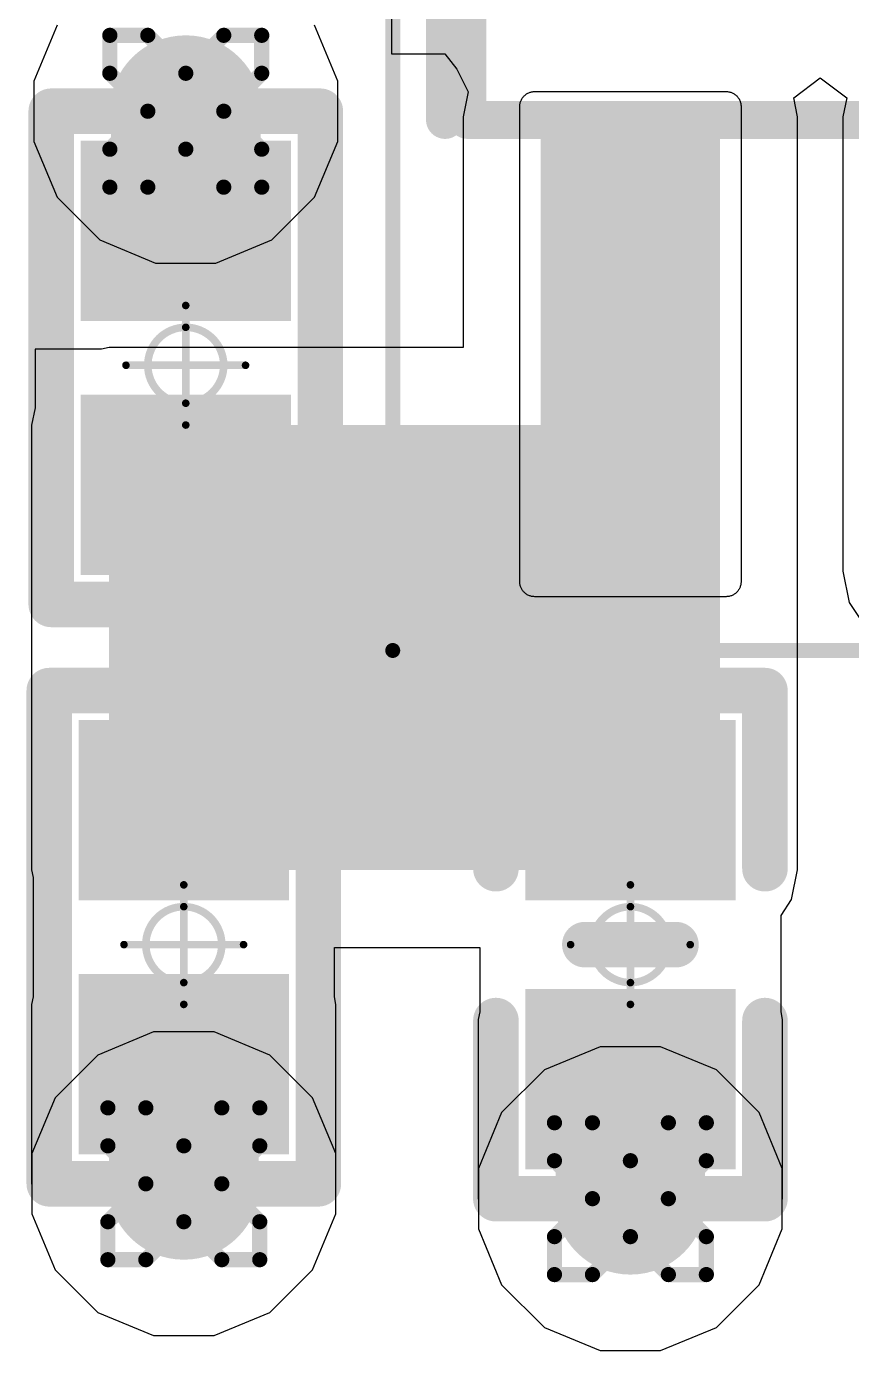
# Model space of a CAD drawing. Header units: inches. Extents: x -13 to 356, y -4 to 120.
# Drawn here: x 3.66 to 6.419, y 17.441 to 21.87 of the extents above; entities that cross this region are included whole.
import ezdxf

# ---------------------------------------------------------------- set-up
doc = ezdxf.new("R2010")
doc.units = ezdxf.units.IN
for name, color, linetype in [('Bottom Layer', 5, 'Continuous'), ('Drill Drawing', 1, 'Continuous'), ('GND', 16, 'Continuous'), ('Mechanical 13', 56, 'Continuous'), ('Mechanical 15', 56, 'Continuous'), ('POWER', 76, 'Continuous'), ('Top Layer', 1, 'Continuous'), ('Top Overlay', 2, 'Continuous'), ('Top Paste', 8, 'Continuous'), ('Top Solder', 216, 'Continuous'), ('Via Holes', 16, 'Continuous')]:
    doc.layers.add(name, color=color, linetype=linetype)

# ---------------------------------------------------------------- blocks, each defined once
blk = doc.blocks.new('R_0402_L_23')
at = {"layer": 'Top Layer'}
for points in [[(-0.6000800799999999, 0.24991822), (-0.20008088, 0.24991822), (-0.20008088, -0.25008078), (-0.6000800799999999, -0.25008078)], [(0.24991822, 0.24991822), (0.64991742, 0.24991822), (0.64991742, -0.25008078), (0.24991822, -0.25008078)]]:
    blk.add_hatch(color=1, dxfattribs=at).paths.add_polyline_path(points)
at = {"layer": 'Top Paste'}
for points in [[(-0.6000800799999999, 0.24991822), (-0.20008088, 0.24991822), (-0.20008088, -0.25008078), (-0.6000800799999999, -0.25008078)], [(0.24991822, 0.24991822), (0.64991742, 0.24991822), (0.64991742, -0.25008078), (0.24991822, -0.25008078)]]:
    blk.add_hatch(color=8, dxfattribs=at).paths.add_polyline_path(points)
at = {"layer": 'Top Solder'}
for points in [[(-0.7016800799999999, 0.35151822), (-0.09848087999999999, 0.35151822), (-0.09848087999999999, -0.35168078), (-0.7016800799999999, -0.35168078)], [(0.14831822, 0.35151822), (0.75151742, 0.35151822), (0.75151742, -0.35168078), (0.14831822, -0.35168078)]]:
    blk.add_hatch(color=216, dxfattribs=at).paths.add_polyline_path(points)
at = {"layer": 'Mechanical 15'}
for points in [[(0, 0.1999996, 0.0254, 0.0254, 0), (0, -0.1999996, 0.0254, 0.0254, 0)], [(-0.1999996, 0, 0.0254, 0.0254, 0), (0.1999996, 0, 0.0254, 0.0254, 0)]]:
    blk.add_lwpolyline(points, format="xyseb", dxfattribs=at)
for points in [[(-0.00635, 0.1999996, 0.0127, 0.0127, 1), (0.00635, 0.1999996, 0.0127, 0.0127, 1)], [(0.127, 0, 0.0254, 0.0254, 1), (-0.127, 0, 0.0254, 0.0254, 1)], [(-0.2063496, 0, 0.0127, 0.0127, 1), (-0.1936496, 0, 0.0127, 0.0127, 1)], [(-0.13335, 0, 0.0127, 0.0127, 1), (-0.12065, 0, 0.0127, 0.0127, 1)], [(0.12065, 0, 0.0127, 0.0127, 1), (0.13335, 0, 0.0127, 0.0127, 1)], [(0.1936496, 0, 0.0127, 0.0127, 1), (0.2063496, 0, 0.0127, 0.0127, 1)], [(-0.00635, -0.1999996, 0.0127, 0.0127, 1), (0.00635, -0.1999996, 0.0127, 0.0127, 1)]]:
    blk.add_lwpolyline(points, format="xyseb", close=True, dxfattribs=at)
at = {"layer": 'Top Overlay'}
for points in [[(-0.80008222, 0.44991782, 0.1524, 0.1524, 0), (-0.80008222, -0.45008038, 0.1524, 0.1524, 0)], [(-0.80008222, 0.44991782, 0.1524, 0.1524, 0), (0.84991956, 0.44991782, 0.1524, 0.1524, 0)], [(0.84991956, 0.44991782, 0.1524, 0.1524, 0), (0.84991956, -0.45008038, 0.1524, 0.1524, 0)], [(-0.80008222, -0.45008038, 0.1524, 0.1524, 0), (0.84991956, -0.45008038, 0.1524, 0.1524, 0)]]:
    blk.add_lwpolyline(points, format="xyseb", dxfattribs=at)
for points in [[(-0.83818222, 0.44991782, 0.0762, 0.0762, 1), (-0.7619822199999999, 0.44991782, 0.0762, 0.0762, 1)], [(-0.83818222, 0.44991782, 0.0762, 0.0762, 1), (-0.7619822199999999, 0.44991782, 0.0762, 0.0762, 1)], [(0.81181956, 0.44991782, 0.0762, 0.0762, 1), (0.8880195599999998, 0.44991782, 0.0762, 0.0762, 1)], [(0.81181956, 0.44991782, 0.0762, 0.0762, 1), (0.8880195599999998, 0.44991782, 0.0762, 0.0762, 1)], [(-0.83818222, -0.45008038, 0.0762, 0.0762, 1), (-0.7619822199999999, -0.45008038, 0.0762, 0.0762, 1)], [(-0.83818222, -0.45008038, 0.0762, 0.0762, 1), (-0.7619822199999999, -0.45008038, 0.0762, 0.0762, 1)], [(0.81181956, -0.45008038, 0.0762, 0.0762, 1), (0.8880195599999998, -0.45008038, 0.0762, 0.0762, 1)], [(0.81181956, -0.45008038, 0.0762, 0.0762, 1), (0.8880195599999998, -0.45008038, 0.0762, 0.0762, 1)]]:
    blk.add_lwpolyline(points, format="xyseb", close=True, dxfattribs=at)
blk = doc.blocks.new('R_0402_L_24')
at = {"layer": 'Top Layer'}
for points in [[(-0.6000800799999999, 0.24991822), (-0.20008088, 0.24991822), (-0.20008088, -0.25008078), (-0.6000800799999999, -0.25008078)], [(0.24991822, 0.24991822), (0.64991742, 0.24991822), (0.64991742, -0.25008078), (0.24991822, -0.25008078)]]:
    blk.add_hatch(color=1, dxfattribs=at).paths.add_polyline_path(points)
at = {"layer": 'Top Paste'}
for points in [[(-0.6000800799999999, 0.24991822), (-0.20008088, 0.24991822), (-0.20008088, -0.25008078), (-0.6000800799999999, -0.25008078)], [(0.24991822, 0.24991822), (0.64991742, 0.24991822), (0.64991742, -0.25008078), (0.24991822, -0.25008078)]]:
    blk.add_hatch(color=8, dxfattribs=at).paths.add_polyline_path(points)
at = {"layer": 'Top Solder'}
for points in [[(-0.7016800799999999, 0.35151822), (-0.09848087999999999, 0.35151822), (-0.09848087999999999, -0.35168078), (-0.7016800799999999, -0.35168078)], [(0.14831822, 0.35151822), (0.75151742, 0.35151822), (0.75151742, -0.35168078), (0.14831822, -0.35168078)]]:
    blk.add_hatch(color=216, dxfattribs=at).paths.add_polyline_path(points)
at = {"layer": 'Mechanical 15'}
for points in [[(0, 0.1999996, 0.0254, 0.0254, 0), (0, -0.1999996, 0.0254, 0.0254, 0)], [(-0.1999996, 0, 0.0254, 0.0254, 0), (0.1999996, 0, 0.0254, 0.0254, 0)]]:
    blk.add_lwpolyline(points, format="xyseb", dxfattribs=at)
for points in [[(-0.00635, 0.1999996, 0.0127, 0.0127, 1), (0.00635, 0.1999996, 0.0127, 0.0127, 1)], [(0.127, 0, 0.0254, 0.0254, 1), (-0.127, 0, 0.0254, 0.0254, 1)], [(-0.2063496, 0, 0.0127, 0.0127, 1), (-0.1936496, 0, 0.0127, 0.0127, 1)], [(-0.13335, 0, 0.0127, 0.0127, 1), (-0.12065, 0, 0.0127, 0.0127, 1)], [(0.12065, 0, 0.0127, 0.0127, 1), (0.13335, 0, 0.0127, 0.0127, 1)], [(0.1936496, 0, 0.0127, 0.0127, 1), (0.2063496, 0, 0.0127, 0.0127, 1)], [(-0.00635, -0.1999996, 0.0127, 0.0127, 1), (0.00635, -0.1999996, 0.0127, 0.0127, 1)]]:
    blk.add_lwpolyline(points, format="xyseb", close=True, dxfattribs=at)
at = {"layer": 'Top Overlay'}
for points in [[(-0.80008222, 0.44991782, 0.1524, 0.1524, 0), (-0.80008222, -0.45008038, 0.1524, 0.1524, 0)], [(-0.80008222, 0.44991782, 0.1524, 0.1524, 0), (0.84991956, 0.44991782, 0.1524, 0.1524, 0)], [(0.84991956, 0.44991782, 0.1524, 0.1524, 0), (0.84991956, -0.45008038, 0.1524, 0.1524, 0)], [(-0.80008222, -0.45008038, 0.1524, 0.1524, 0), (0.84991956, -0.45008038, 0.1524, 0.1524, 0)]]:
    blk.add_lwpolyline(points, format="xyseb", dxfattribs=at)
for points in [[(-0.83818222, 0.44991782, 0.0762, 0.0762, 1), (-0.7619822199999999, 0.44991782, 0.0762, 0.0762, 1)], [(-0.83818222, 0.44991782, 0.0762, 0.0762, 1), (-0.7619822199999999, 0.44991782, 0.0762, 0.0762, 1)], [(0.81181956, 0.44991782, 0.0762, 0.0762, 1), (0.8880195599999998, 0.44991782, 0.0762, 0.0762, 1)], [(0.81181956, 0.44991782, 0.0762, 0.0762, 1), (0.8880195599999998, 0.44991782, 0.0762, 0.0762, 1)], [(-0.83818222, -0.45008038, 0.0762, 0.0762, 1), (-0.7619822199999999, -0.45008038, 0.0762, 0.0762, 1)], [(-0.83818222, -0.45008038, 0.0762, 0.0762, 1), (-0.7619822199999999, -0.45008038, 0.0762, 0.0762, 1)], [(0.81181956, -0.45008038, 0.0762, 0.0762, 1), (0.8880195599999998, -0.45008038, 0.0762, 0.0762, 1)], [(0.81181956, -0.45008038, 0.0762, 0.0762, 1), (0.8880195599999998, -0.45008038, 0.0762, 0.0762, 1)]]:
    blk.add_lwpolyline(points, format="xyseb", close=True, dxfattribs=at)
blk = doc.blocks.new('VREG_LM5017MR_NOPB_28')
at = {"layer": 'Top Layer'}
h = blk.add_hatch(color=1, dxfattribs=at)
edge = h.paths.add_edge_path()
edge.add_arc((1.9400012, -1.62000184), 0.01500124, 90, 180)
edge.add_line((1.92499996, -1.62000184), (1.92499996, -2.18999816))
edge.add_arc((1.9400012, -2.18999816), 0.01500124, 180, 270)
edge.add_line((1.9400012, -2.2049994), (3.45999816, -2.2049994))
edge.add_arc((3.45999816, -2.18999816), 0.01500124, 270, 360)
edge.add_line((3.4749994, -2.18999816), (3.4749994, -1.62000184))
edge.add_arc((3.45999816, -1.62000184), 0.01500124, 0, 90)
edge.add_line((3.45999816, -1.6050006), (1.9400012, -1.6050006))
at = {"layer": 'Top Paste'}
h = blk.add_hatch(color=8, dxfattribs=at)
edge = h.paths.add_edge_path()
edge.add_arc((1.9400012, -1.62000184), 0.01500124, 90, 180)
edge.add_line((1.92499996, -1.62000184), (1.92499996, -2.18999816))
edge.add_arc((1.9400012, -2.18999816), 0.01500124, 180, 270)
edge.add_line((1.9400012, -2.2049994), (3.45999816, -2.2049994))
edge.add_arc((3.45999816, -2.18999816), 0.01500124, 270, 360)
edge.add_line((3.4749994, -2.18999816), (3.4749994, -1.62000184))
edge.add_arc((3.45999816, -1.62000184), 0.01500124, 0, 90)
edge.add_line((3.45999816, -1.6050006), (1.9400012, -1.6050006))
at = {"layer": 'Mechanical 13'}
for points in [[(1.95000118, -2.45000018, 0.127, 0.127, 0), (1.95000118, 2.45000018, 0.127, 0.127, 0)], [(1.95000118, -2.45000018, 0.127, 0.127, 0), (-1.95000118, -2.45000018, 0.127, 0.127, 0)]]:
    blk.add_lwpolyline(points, format="xyseb", dxfattribs=at)
blk.add_lwpolyline([(1.91825118, -2.45000018, 0.0635, 0.0635, 1), (1.98175118, -2.45000018, 0.0635, 0.0635, 1)], format="xyseb", close=True, dxfattribs=at)
blk.add_lwpolyline([(1.91825118, -2.45000018, 0.0635, 0.0635, 1), (1.98175118, -2.45000018, 0.0635, 0.0635, 1)], format="xyseb", close=True, dxfattribs=at)
at = {"layer": 'Mechanical 15'}
for points in [[(3.7249989, -2.69999968, 0.0499999, 0.0499999, 0), (3.7249989, 2.69999968, 0.0499999, 0.0499999, 0)], [(3.7249989, -2.69999968, 0.0499999, 0.0499999, 0), (-3.7249989, -2.69999968, 0.0499999, 0.0499999, 0)]]:
    blk.add_lwpolyline(points, format="xyseb", dxfattribs=at)
blk.add_lwpolyline([(3.71249956, -2.69999968, 0.02499868, 0.02499868, 1), (3.737498239999999, -2.69999968, 0.02499868, 0.02499868, 1)], format="xyseb", close=True, dxfattribs=at)
blk.add_lwpolyline([(3.71249956, -2.69999968, 0.02499868, 0.02499868, 1), (3.737498239999999, -2.69999968, 0.02499868, 0.02499868, 1)], format="xyseb", close=True, dxfattribs=at)
at = {"layer": 'Top Overlay'}
blk.add_lwpolyline([(1.95000118, -2.52499876, 0.127, 0.127, 0), (-1.95000118, -2.52499876, 0.127, 0.127, 0)], format="xyseb", dxfattribs=at)
blk.add_lwpolyline([(1.91825118, -2.52499876, 0.0635, 0.0635, 1), (1.98175118, -2.52499876, 0.0635, 0.0635, 1)], format="xyseb", close=True, dxfattribs=at)
at = {"layer": 'Top Solder'}
for p, q in [((1.86784234, -1.55154376), (1.86964574, -1.54964384)), ((1.86964574, -1.54964384), (1.87154312, -1.54784298)), ((1.87154312, -1.54784298), (1.87353448, -1.54614372)), ((1.87353448, -1.54614372), (1.87560966, -1.5445486)), ((1.87560966, -1.5445486), (1.87776866, -1.54306524)), ((1.87776866, -1.54306524), (1.87999878, -1.54169872)), ((1.87999878, -1.54169872), (1.88230002, -1.54044904)), ((1.88230002, -1.54044904), (1.88466222, -1.53932382)), ((1.88466222, -1.53932382), (1.88708284, -1.53832052)), ((1.88708284, -1.53832052), (1.88954918, -1.53744676)), ((1.88954918, -1.53744676), (1.8920587, -1.53670254)), ((1.8920587, -1.53670254), (1.89460378, -1.53609294)), ((1.89460378, -1.53609294), (1.89717934, -1.53561542)), ((1.89717934, -1.53561542), (1.89977268, -1.53527506)), ((1.89977268, -1.53527506), (1.9023838, -1.53506932)), ((1.9023838, -1.53506932), (1.905, -1.53500074)), ((1.905, -1.53500074), (3.49499936, -1.53500074)), ((3.49499936, -1.53500074), (3.49761556, -1.53506932)), ((3.49761556, -1.53506932), (3.500226679999999, -1.53527506)), ((3.500226679999999, -1.53527506), (3.50282256, -1.53561542)), ((3.50282256, -1.53561542), (3.50539558, -1.53609294)), ((3.50539558, -1.53609294), (3.50794066, -1.53670254)), ((3.50794066, -1.53670254), (3.510450179999999, -1.53744676)), ((3.510450179999999, -1.53744676), (3.51291906, -1.53832052)), ((3.51291906, -1.53832052), (3.51533714, -1.53932382)), ((3.51533714, -1.53932382), (3.51769934, -1.54044904)), ((3.51769934, -1.54044904), (3.52000058, -1.54169872)), ((3.52000058, -1.54169872), (3.5222307, -1.54306524)), ((3.5222307, -1.54306524), (3.5243897, -1.5445486)), ((3.5243897, -1.5445486), (3.52646488, -1.54614372)), ((3.52646488, -1.54614372), (3.52845624, -1.54784298)), ((3.52845624, -1.54784298), (3.530356159999999, -1.54964384)), ((3.530356159999999, -1.54964384), (3.53215702, -1.55154376)), ((1.8550001, -1.58500064), (1.85506868, -1.58238444)), ((1.8550001, -2.22499936), (1.8550001, -1.58500064)), ((1.85506868, -1.58238444), (1.85527442, -1.57977332)), ((1.85527442, -1.57977332), (1.85561478, -1.57717744)), ((1.85561478, -1.57717744), (1.8560923, -1.57460442)), ((1.8560923, -1.57460442), (1.85670444, -1.57205934)), ((1.85670444, -1.57205934), (1.85744612, -1.56954982)), ((1.85744612, -1.56954982), (1.85831988, -1.56708094)), ((1.85831988, -1.56708094), (1.85932318, -1.56466286)), ((1.85932318, -1.56466286), (1.86045094, -1.56230066)), ((1.86045094, -1.56230066), (1.86169808, -1.55999942)), ((1.86169808, -1.55999942), (1.86306714, -1.5577693)), ((1.86306714, -1.5577693), (1.86454796, -1.5556103)), ((1.86454796, -1.5556103), (1.86614308, -1.55353512)), ((1.86614308, -1.55353512), (1.86784234, -1.55154376)), ((3.53215702, -1.55154376), (3.53385628, -1.55353512)), ((3.53385628, -1.55353512), (3.5354514, -1.5556103)), ((3.5354514, -1.5556103), (3.53693476, -1.5577693)), ((3.53693476, -1.5577693), (3.538301279999999, -1.55999942)), ((3.538301279999999, -1.55999942), (3.53955096, -1.56230066)), ((3.53955096, -1.56230066), (3.54067618, -1.56466286)), ((3.54067618, -1.56466286), (3.54167948, -1.56708094)), ((3.54167948, -1.56708094), (3.54255324, -1.56954982)), ((3.54255324, -1.56954982), (3.54329746, -1.57205934)), ((3.54329746, -1.57205934), (3.54390706, -1.57460442)), ((3.54390706, -1.57460442), (3.54438458, -1.57717744)), ((3.54438458, -1.57717744), (3.54472494, -1.57977332)), ((3.54472494, -1.57977332), (3.54493068, -1.58238444)), ((3.54493068, -1.58238444), (3.54499926, -1.58500064)), ((3.54499926, -1.58500064), (3.54499926, -2.22499936)), ((1.85506868, -2.22761556), (1.8550001, -2.22499936)), ((1.85527442, -2.23022668), (1.85506868, -2.22761556)), ((1.85561478, -2.23282256), (1.85527442, -2.23022668)), ((1.8560923, -2.23539558), (1.85561478, -2.23282256)), ((1.85670444, -2.23794066), (1.8560923, -2.23539558)), ((1.85744612, -2.24045018), (1.85670444, -2.23794066)), ((1.85831988, -2.24291906), (1.85744612, -2.24045018)), ((1.85932318, -2.24533714), (1.85831988, -2.24291906)), ((1.86045094, -2.24769934), (1.85932318, -2.24533714)), ((1.86169808, -2.25000058), (1.86045094, -2.24769934)), ((1.86306714, -2.2522307), (1.86169808, -2.25000058)), ((1.86454796, -2.2543897), (1.86306714, -2.2522307)), ((1.86614308, -2.25646488), (1.86454796, -2.2543897)), ((1.86784234, -2.25845624), (1.86614308, -2.25646488)), ((1.86964574, -2.26035616), (1.86784234, -2.25845624)), ((3.53215702, -2.25845624), (3.530356159999999, -2.26035616)), ((3.53385628, -2.25646488), (3.53215702, -2.25845624)), ((3.5354514, -2.2543897), (3.53385628, -2.25646488)), ((3.53693476, -2.2522307), (3.5354514, -2.2543897)), ((3.538301279999999, -2.25000058), (3.53693476, -2.2522307)), ((3.53955096, -2.24769934), (3.538301279999999, -2.25000058)), ((3.54067618, -2.24533714), (3.53955096, -2.24769934)), ((3.54167948, -2.24291906), (3.54067618, -2.24533714)), ((3.54255324, -2.24045018), (3.54167948, -2.24291906)), ((3.54329746, -2.23794066), (3.54255324, -2.24045018)), ((3.54390706, -2.23539558), (3.54329746, -2.23794066)), ((3.54438458, -2.23282256), (3.54390706, -2.23539558)), ((3.54472494, -2.23022668), (3.54438458, -2.23282256)), ((3.54493068, -2.22761556), (3.54472494, -2.23022668)), ((3.54499926, -2.22499936), (3.54493068, -2.22761556)), ((1.87154312, -2.26215702), (1.86964574, -2.26035616)), ((1.87353448, -2.26385628), (1.87154312, -2.26215702)), ((1.87560966, -2.2654514), (1.87353448, -2.26385628)), ((1.87776866, -2.26693476), (1.87560966, -2.2654514)), ((1.87999878, -2.26830128), (1.87776866, -2.26693476)), ((1.88230002, -2.26955096), (1.87999878, -2.26830128)), ((1.88466222, -2.27067618), (1.88230002, -2.26955096)), ((1.88708284, -2.27167948), (1.88466222, -2.27067618)), ((1.88954918, -2.27255324), (1.88708284, -2.27167948)), ((1.8920587, -2.27329746), (1.88954918, -2.27255324)), ((1.89460378, -2.27390706), (1.8920587, -2.27329746)), ((1.89717934, -2.27438458), (1.89460378, -2.27390706)), ((1.89977268, -2.27472494), (1.89717934, -2.27438458)), ((1.9023838, -2.27493068), (1.89977268, -2.27472494)), ((1.905, -2.27499926), (1.9023838, -2.27493068)), ((3.49499936, -2.27499926), (1.905, -2.27499926)), ((3.49761556, -2.27493068), (3.49499936, -2.27499926)), ((3.500226679999999, -2.27472494), (3.49761556, -2.27493068)), ((3.50282256, -2.27438458), (3.500226679999999, -2.27472494)), ((3.50539558, -2.27390706), (3.50282256, -2.27438458)), ((3.50794066, -2.27329746), (3.50539558, -2.27390706)), ((3.510450179999999, -2.27255324), (3.50794066, -2.27329746)), ((3.51291906, -2.27167948), (3.510450179999999, -2.27255324)), ((3.51533714, -2.27067618), (3.51291906, -2.27167948)), ((3.51769934, -2.26955096), (3.51533714, -2.27067618)), ((3.52000058, -2.26830128), (3.51769934, -2.26955096)), ((3.5222307, -2.26693476), (3.52000058, -2.26830128)), ((3.5243897, -2.2654514), (3.5222307, -2.26693476)), ((3.52646488, -2.26385628), (3.5243897, -2.2654514)), ((3.52845624, -2.26215702), (3.52646488, -2.26385628)), ((3.530356159999999, -2.26035616), (3.52845624, -2.26215702))]:
    blk.add_line(p, q, dxfattribs=at)
blk = doc.blocks.new('C_0402_L_40')
at = {"layer": 'Top Layer'}
for points in [[(-0.6499986999999999, 0.2499995), (-0.2499995, 0.2499995), (-0.2499995, -0.2499995), (-0.6499986999999999, -0.2499995)], [(0.24991822, 0.24991822), (0.64991742, 0.24991822), (0.64991742, -0.25008078), (0.24991822, -0.25008078)]]:
    blk.add_hatch(color=1, dxfattribs=at).paths.add_polyline_path(points)
at = {"layer": 'Top Paste'}
for points in [[(-0.6499986999999999, 0.2499995), (-0.2499995, 0.2499995), (-0.2499995, -0.2499995), (-0.6499986999999999, -0.2499995)], [(0.24991822, 0.24991822), (0.64991742, 0.24991822), (0.64991742, -0.25008078), (0.24991822, -0.25008078)]]:
    blk.add_hatch(color=8, dxfattribs=at).paths.add_polyline_path(points)
at = {"layer": 'Top Solder'}
for points in [[(-0.7515987, 0.3515995), (-0.1483995, 0.3515995), (-0.1483995, -0.3515995), (-0.7515987, -0.3515995)], [(0.14831822, 0.35151822), (0.75151742, 0.35151822), (0.75151742, -0.35168078), (0.14831822, -0.35168078)]]:
    blk.add_hatch(color=216, dxfattribs=at).paths.add_polyline_path(points)
at = {"layer": 'Mechanical 15'}
for points in [[(0, -0.1999996, 0.0254, 0.0254, 0), (0, 0.1999996, 0.0254, 0.0254, 0)], [(0.1999996, 0, 0.0254, 0.0254, 0), (-0.1999996, 0, 0.0254, 0.0254, 0)]]:
    blk.add_lwpolyline(points, format="xyseb", dxfattribs=at)
for points in [[(-0.00635, 0.1999996, 0.0127, 0.0127, 1), (0.00635, 0.1999996, 0.0127, 0.0127, 1)], [(0.127, 0, 0.0254, 0.0254, 1), (-0.127, 0, 0.0254, 0.0254, 1)], [(-0.2063496, 0, 0.0127, 0.0127, 1), (-0.1936496, 0, 0.0127, 0.0127, 1)], [(-0.13335, 0, 0.0127, 0.0127, 1), (-0.12065, 0, 0.0127, 0.0127, 1)], [(0.12065, 0, 0.0127, 0.0127, 1), (0.13335, 0, 0.0127, 0.0127, 1)], [(0.1936496, 0, 0.0127, 0.0127, 1), (0.2063496, 0, 0.0127, 0.0127, 1)], [(-0.00635, -0.1999996, 0.0127, 0.0127, 1), (0.00635, -0.1999996, 0.0127, 0.0127, 1)]]:
    blk.add_lwpolyline(points, format="xyseb", close=True, dxfattribs=at)
at = {"layer": 'Top Overlay'}
for points in [[(-0.254, 0.44991782, 0.1524, 0.1524, 0), (-0.84991956, 0.44991782, 0.1524, 0.1524, 0)], [(-0.84991956, -0.44991782, 0.1524, 0.1524, 0), (-0.84991956, 0.44991782, 0.1524, 0.1524, 0)], [(0.84991956, 0.44991782, 0.1524, 0.1524, 0), (0.254, 0.44991782, 0.1524, 0.1524, 0)], [(0.84991956, -0.45008038, 0.1524, 0.1524, 0), (0.84991956, 0.44991782, 0.1524, 0.1524, 0)], [(0, -0.1524, 0.1524, 0.1524, 0), (0, 0.1524, 0.1524, 0.1524, 0)], [(-0.254, -0.44991782, 0.1524, 0.1524, 0), (-0.84991956, -0.44991782, 0.1524, 0.1524, 0)], [(-0.8497569999999999, -0.45008038, 0.1524, 0.1524, 0), (-0.84991956, -0.44991782, 0.1524, 0.1524, 0)], [(0.84991956, -0.44991782, 0.1524, 0.1524, 0), (0.254, -0.44991782, 0.1524, 0.1524, 0)]]:
    blk.add_lwpolyline(points, format="xyseb", dxfattribs=at)
for points in [[(-0.8880195599999998, 0.44991782, 0.0762, 0.0762, 1), (-0.81181956, 0.44991782, 0.0762, 0.0762, 1)], [(-0.8880195599999998, 0.44991782, 0.0762, 0.0762, 1), (-0.81181956, 0.44991782, 0.0762, 0.0762, 1)], [(-0.2921, 0.44991782, 0.0762, 0.0762, 1), (-0.2159, 0.44991782, 0.0762, 0.0762, 1)], [(0.2159, 0.44991782, 0.0762, 0.0762, 1), (0.2921, 0.44991782, 0.0762, 0.0762, 1)], [(0.81181956, 0.44991782, 0.0762, 0.0762, 1), (0.8880195599999998, 0.44991782, 0.0762, 0.0762, 1)], [(0.81181956, 0.44991782, 0.0762, 0.0762, 1), (0.8880195599999998, 0.44991782, 0.0762, 0.0762, 1)], [(-0.0381, 0.1524, 0.0762, 0.0762, 1), (0.0381, 0.1524, 0.0762, 0.0762, 1)], [(-0.0381, -0.1524, 0.0762, 0.0762, 1), (0.0381, -0.1524, 0.0762, 0.0762, 1)], [(-0.8880195599999998, -0.44991782, 0.0762, 0.0762, 1), (-0.81181956, -0.44991782, 0.0762, 0.0762, 1)], [(-0.8880195599999998, -0.44991782, 0.0762, 0.0762, 1), (-0.81181956, -0.44991782, 0.0762, 0.0762, 1)], [(-0.8880195599999998, -0.44991782, 0.0762, 0.0762, 1), (-0.81181956, -0.44991782, 0.0762, 0.0762, 1)], [(-0.8878569999999999, -0.45008038, 0.0762, 0.0762, 1), (-0.8116569999999999, -0.45008038, 0.0762, 0.0762, 1)], [(-0.2921, -0.44991782, 0.0762, 0.0762, 1), (-0.2159, -0.44991782, 0.0762, 0.0762, 1)], [(0.2159, -0.44991782, 0.0762, 0.0762, 1), (0.2921, -0.44991782, 0.0762, 0.0762, 1)], [(0.81181956, -0.44991782, 0.0762, 0.0762, 1), (0.8880195599999998, -0.44991782, 0.0762, 0.0762, 1)], [(0.81181956, -0.45008038, 0.0762, 0.0762, 1), (0.8880195599999998, -0.45008038, 0.0762, 0.0762, 1)]]:
    blk.add_lwpolyline(points, format="xyseb", close=True, dxfattribs=at)

msp = doc.modelspace()

# ---------------------------------------------------------------- hatches: boundary and pattern name
at = {"layer": 'Bottom Layer'}
h = msp.add_hatch(color=5, dxfattribs=at)
edge = h.paths.add_edge_path()
edge.add_arc((4.19232588, 21.58660148), 0.254, 0, 360)
h = msp.add_hatch(color=5, dxfattribs=at)
edge = h.paths.add_edge_path()
edge.add_arc((4.1857422, 17.99846032), 0.254, 0, 360)
h = msp.add_hatch(color=5, dxfattribs=at)
edge = h.paths.add_edge_path()
edge.add_arc((5.67937904, 17.94862298), 0.254, 0, 360)
at = {"layer": 'GND'}
h = msp.add_hatch(color=16, dxfattribs=at)
edge = h.paths.add_edge_path()
edge.add_arc((4.19232588, 21.58660148), 0.254, 0, 360)
h = msp.add_hatch(color=16, dxfattribs=at)
edge = h.paths.add_edge_path()
edge.add_arc((4.1857422, 17.99846032), 0.254, 0, 360)
h = msp.add_hatch(color=16, dxfattribs=at)
edge = h.paths.add_edge_path()
edge.add_arc((5.67937904, 17.94862298), 0.254, 0, 360)
at = {"layer": 'POWER'}
h = msp.add_hatch(color=76, dxfattribs=at)
edge = h.paths.add_edge_path()
edge.add_arc((4.19232588, 21.58660148), 0.254, 0, 360)
h = msp.add_hatch(color=76, dxfattribs=at)
edge = h.paths.add_edge_path()
edge.add_arc((4.1857422, 17.99846032), 0.254, 0, 360)
h = msp.add_hatch(color=76, dxfattribs=at)
edge = h.paths.add_edge_path()
edge.add_arc((5.67937904, 17.94862298), 0.254, 0, 360)
at = {"layer": 'Top Layer'}
h = msp.add_hatch(color=1, dxfattribs=at)
edge = h.paths.add_edge_path()
edge.add_arc((4.19232588, 21.58660148), 0.254, 0, 360)
for points in [[(3.94232638, 20.98668142), (4.44232538, 20.98668142), (4.44232538, 21.58659894), (3.94232638, 21.58659894)], [(5.42946082, 19.19854174), (5.929459819999999, 19.19854174), (5.929459819999999, 20.7576801), (5.42946082, 20.7576801)], [(3.9357427, 19.04837948), (5.97945718, 19.04837948), (5.97945718, 20.53668232), (3.9357427, 20.53668232)], [(4.435741699999999, 18.59838038), (3.9357427, 18.59838038), (3.9357427, 17.99846286), (4.435741699999999, 17.99846286)], [(5.92937854, 18.54854304), (5.42937954, 18.54854304), (5.42937954, 17.94862552), (5.92937854, 17.94862552)]]:
    msp.add_hatch(color=1, dxfattribs=at).paths.add_polyline_path(points)
h = msp.add_hatch(color=1, dxfattribs=at)
edge = h.paths.add_edge_path()
edge.add_arc((4.1857422, 17.99846032), 0.254, 0, 360)
h = msp.add_hatch(color=1, dxfattribs=at)
edge = h.paths.add_edge_path()
edge.add_arc((5.67937904, 17.94862298), 0.254, 0, 360)
at = {"layer": 'Via Holes'}
h = msp.add_hatch(color=7, dxfattribs=at)
edge = h.paths.add_edge_path()
edge.add_arc((4.19232588, 21.58660148), 0.127, 0, 360)
h = msp.add_hatch(color=7, dxfattribs=at)
edge = h.paths.add_edge_path()
edge.add_arc((4.1857422, 17.99846032), 0.127, 0, 360)
h = msp.add_hatch(color=7, dxfattribs=at)
edge = h.paths.add_edge_path()
edge.add_arc((5.67937904, 17.94862298), 0.127, 0, 360)

# ---------------------------------------------------------------- linework, layer by layer
at = {"layer": 'Bottom Layer'}
for p, q in [((4.08469592, 18.50646032), (3.89798306, 18.4291224)), ((4.28678848, 18.50646032), (4.08469592, 18.50646032)), ((4.473501339999999, 18.4291224), (4.28678848, 18.50646032)), ((3.89798306, 18.4291224), (3.75508012, 18.28621946)), ((4.616404279999999, 18.28621946), (4.473501339999999, 18.4291224)), ((5.578332759999999, 18.45662298), (5.391619899999999, 18.37928506)), ((5.78042532, 18.45662298), (5.578332759999999, 18.45662298)), ((5.967138179999999, 18.37928506), (5.78042532, 18.45662298)), ((5.391619899999999, 18.37928506), (5.248716959999999, 18.23638212)), ((6.11004112, 18.23638212), (5.967138179999999, 18.37928506)), ((3.75508012, 18.28621946), (3.6777422, 18.0995066)), ((4.6937422, 18.0995066), (4.616404279999999, 18.28621946)), ((5.248716959999999, 18.23638212), (5.17137904, 18.04966926)), ((6.18737904, 18.04966926), (6.11004112, 18.23638212)), ((3.6777422, 18.0995066), (3.6777422, 17.89741404)), ((4.6937422, 17.89741404), (4.6937422, 18.0995066)), ((5.17137904, 18.04966926), (5.17137904, 17.8475767)), ((6.18737904, 17.8475767), (6.18737904, 18.04966926)), ((3.6777422, 17.89741404), (3.75508012, 17.71070118)), ((4.616404279999999, 17.71070118), (4.6937422, 17.89741404)), ((5.17137904, 17.8475767), (5.248716959999999, 17.66086384)), ((6.11004112, 17.66086384), (6.18737904, 17.8475767)), ((3.75508012, 17.71070118), (3.89798306, 17.56779824)), ((4.473501339999999, 17.56779824), (4.616404279999999, 17.71070118)), ((5.248716959999999, 17.66086384), (5.391619899999999, 17.5179609)), ((5.967138179999999, 17.5179609), (6.11004112, 17.66086384)), ((3.89798306, 17.56779824), (4.08469592, 17.49046032)), ((4.28678848, 17.49046032), (4.473501339999999, 17.56779824)), ((5.391619899999999, 17.5179609), (5.578332759999999, 17.44062298)), ((5.78042532, 17.44062298), (5.967138179999999, 17.5179609)), ((4.08469592, 17.49046032), (4.28678848, 17.49046032)), ((5.578332759999999, 17.44062298), (5.78042532, 17.44062298))]:
    msp.add_line(p, q, dxfattribs=at)
at = {"layer": 'Drill Drawing'}
for points in [[(3.93832588, 21.71360148, 0.0508, 0.0508, 0), (3.93832588, 21.84060148, 0.0508, 0.0508, 0)], [(3.93832588, 21.84060148, 0.0508, 0.0508, 0), (4.06532588, 21.84060148, 0.0508, 0.0508, 0)], [(4.06532588, 21.84060148, 0.0508, 0.0508, 0), (4.19232588, 21.71360148, 0.0508, 0.0508, 0)], [(4.19232588, 21.71360148, 0.0508, 0.0508, 0), (4.319325879999999, 21.84060148, 0.0508, 0.0508, 0)], [(4.319325879999999, 21.84060148, 0.0508, 0.0508, 0), (4.44632588, 21.84060148, 0.0508, 0.0508, 0)], [(4.44632588, 21.71360148, 0.0508, 0.0508, 0), (4.44632588, 21.84060148, 0.0508, 0.0508, 0)], [(3.93832588, 21.71360148, 0.0508, 0.0508, 0), (4.06532588, 21.58660148, 0.0508, 0.0508, 0)], [(4.319325879999999, 21.58660148, 0.0508, 0.0508, 0), (4.44632588, 21.71360148, 0.0508, 0.0508, 0)], [(3.93832588, 21.45960148, 0.0508, 0.0508, 0), (4.06532588, 21.58660148, 0.0508, 0.0508, 0)], [(4.319325879999999, 21.58660148, 0.0508, 0.0508, 0), (4.44632588, 21.45960148, 0.0508, 0.0508, 0)], [(3.93832588, 21.33260148, 0.0508, 0.0508, 0), (3.93832588, 21.45960148, 0.0508, 0.0508, 0)], [(4.06532588, 21.33260148, 0.0508, 0.0508, 0), (4.19232588, 21.45960148, 0.0508, 0.0508, 0)], [(4.19232588, 21.45960148, 0.0508, 0.0508, 0), (4.319325879999999, 21.33260148, 0.0508, 0.0508, 0)], [(4.44632588, 21.33260148, 0.0508, 0.0508, 0), (4.44632588, 21.45960148, 0.0508, 0.0508, 0)], [(3.93832588, 21.33260148, 0.0508, 0.0508, 0), (4.06532588, 21.33260148, 0.0508, 0.0508, 0)], [(4.319325879999999, 21.33260148, 0.0508, 0.0508, 0), (4.44632588, 21.33260148, 0.0508, 0.0508, 0)], [(3.9317422, 18.12546032, 0.0508, 0.0508, 0), (3.9317422, 18.25246032, 0.0508, 0.0508, 0)], [(3.9317422, 18.25246032, 0.0508, 0.0508, 0), (4.058742199999999, 18.25246032, 0.0508, 0.0508, 0)], [(4.058742199999999, 18.25246032, 0.0508, 0.0508, 0), (4.1857422, 18.12546032, 0.0508, 0.0508, 0)], [(4.1857422, 18.12546032, 0.0508, 0.0508, 0), (4.3127422, 18.25246032, 0.0508, 0.0508, 0)], [(4.3127422, 18.25246032, 0.0508, 0.0508, 0), (4.4397422, 18.25246032, 0.0508, 0.0508, 0)], [(4.4397422, 18.12546032, 0.0508, 0.0508, 0), (4.4397422, 18.25246032, 0.0508, 0.0508, 0)], [(5.425379039999999, 18.07562298, 0.0508, 0.0508, 0), (5.425379039999999, 18.20262298, 0.0508, 0.0508, 0)], [(5.425379039999999, 18.20262298, 0.0508, 0.0508, 0), (5.55237904, 18.20262298, 0.0508, 0.0508, 0)], [(5.55237904, 18.20262298, 0.0508, 0.0508, 0), (5.67937904, 18.07562298, 0.0508, 0.0508, 0)], [(5.67937904, 18.07562298, 0.0508, 0.0508, 0), (5.80637904, 18.20262298, 0.0508, 0.0508, 0)], [(5.80637904, 18.20262298, 0.0508, 0.0508, 0), (5.933379039999999, 18.20262298, 0.0508, 0.0508, 0)], [(5.933379039999999, 18.07562298, 0.0508, 0.0508, 0), (5.933379039999999, 18.20262298, 0.0508, 0.0508, 0)], [(3.9317422, 18.12546032, 0.0508, 0.0508, 0), (4.058742199999999, 17.99846032, 0.0508, 0.0508, 0)], [(4.3127422, 17.99846032, 0.0508, 0.0508, 0), (4.4397422, 18.12546032, 0.0508, 0.0508, 0)], [(5.425379039999999, 18.07562298, 0.0508, 0.0508, 0), (5.55237904, 17.94862298, 0.0508, 0.0508, 0)], [(5.80637904, 17.94862298, 0.0508, 0.0508, 0), (5.933379039999999, 18.07562298, 0.0508, 0.0508, 0)], [(3.9317422, 17.87146032, 0.0508, 0.0508, 0), (4.058742199999999, 17.99846032, 0.0508, 0.0508, 0)], [(4.3127422, 17.99846032, 0.0508, 0.0508, 0), (4.4397422, 17.87146032, 0.0508, 0.0508, 0)], [(5.425379039999999, 17.82162298, 0.0508, 0.0508, 0), (5.55237904, 17.94862298, 0.0508, 0.0508, 0)], [(5.80637904, 17.94862298, 0.0508, 0.0508, 0), (5.933379039999999, 17.82162298, 0.0508, 0.0508, 0)], [(3.9317422, 17.74446032, 0.0508, 0.0508, 0), (3.9317422, 17.87146032, 0.0508, 0.0508, 0)], [(4.058742199999999, 17.74446032, 0.0508, 0.0508, 0), (4.1857422, 17.87146032, 0.0508, 0.0508, 0)], [(4.1857422, 17.87146032, 0.0508, 0.0508, 0), (4.3127422, 17.74446032, 0.0508, 0.0508, 0)], [(4.4397422, 17.74446032, 0.0508, 0.0508, 0), (4.4397422, 17.87146032, 0.0508, 0.0508, 0)], [(5.425379039999999, 17.69462298, 0.0508, 0.0508, 0), (5.425379039999999, 17.82162298, 0.0508, 0.0508, 0)], [(5.55237904, 17.69462298, 0.0508, 0.0508, 0), (5.67937904, 17.82162298, 0.0508, 0.0508, 0)], [(5.67937904, 17.82162298, 0.0508, 0.0508, 0), (5.80637904, 17.69462298, 0.0508, 0.0508, 0)], [(5.933379039999999, 17.69462298, 0.0508, 0.0508, 0), (5.933379039999999, 17.82162298, 0.0508, 0.0508, 0)], [(3.9317422, 17.74446032, 0.0508, 0.0508, 0), (4.058742199999999, 17.74446032, 0.0508, 0.0508, 0)], [(4.3127422, 17.74446032, 0.0508, 0.0508, 0), (4.4397422, 17.74446032, 0.0508, 0.0508, 0)], [(5.425379039999999, 17.69462298, 0.0508, 0.0508, 0), (5.55237904, 17.69462298, 0.0508, 0.0508, 0)], [(5.80637904, 17.69462298, 0.0508, 0.0508, 0), (5.933379039999999, 17.69462298, 0.0508, 0.0508, 0)]]:
    msp.add_lwpolyline(points, format="xyseb", dxfattribs=at)
for points in [[(3.92562588, 21.84060148, 0.0254, 0.0254, 1), (3.95102588, 21.84060148, 0.0254, 0.0254, 1)], [(3.92562588, 21.84060148, 0.0254, 0.0254, 1), (3.95102588, 21.84060148, 0.0254, 0.0254, 1)], [(4.05262588, 21.84060148, 0.0254, 0.0254, 1), (4.07802588, 21.84060148, 0.0254, 0.0254, 1)], [(4.05262588, 21.84060148, 0.0254, 0.0254, 1), (4.07802588, 21.84060148, 0.0254, 0.0254, 1)], [(4.306625879999999, 21.84060148, 0.0254, 0.0254, 1), (4.33202588, 21.84060148, 0.0254, 0.0254, 1)], [(4.306625879999999, 21.84060148, 0.0254, 0.0254, 1), (4.33202588, 21.84060148, 0.0254, 0.0254, 1)], [(4.433625879999999, 21.84060148, 0.0254, 0.0254, 1), (4.45902588, 21.84060148, 0.0254, 0.0254, 1)], [(4.433625879999999, 21.84060148, 0.0254, 0.0254, 1), (4.45902588, 21.84060148, 0.0254, 0.0254, 1)], [(3.92562588, 21.71360148, 0.0254, 0.0254, 1), (3.95102588, 21.71360148, 0.0254, 0.0254, 1)], [(3.92562588, 21.71360148, 0.0254, 0.0254, 1), (3.95102588, 21.71360148, 0.0254, 0.0254, 1)], [(4.17962588, 21.71360148, 0.0254, 0.0254, 1), (4.20502588, 21.71360148, 0.0254, 0.0254, 1)], [(4.17962588, 21.71360148, 0.0254, 0.0254, 1), (4.20502588, 21.71360148, 0.0254, 0.0254, 1)], [(4.433625879999999, 21.71360148, 0.0254, 0.0254, 1), (4.45902588, 21.71360148, 0.0254, 0.0254, 1)], [(4.433625879999999, 21.71360148, 0.0254, 0.0254, 1), (4.45902588, 21.71360148, 0.0254, 0.0254, 1)], [(4.05262588, 21.58660148, 0.0254, 0.0254, 1), (4.07802588, 21.58660148, 0.0254, 0.0254, 1)], [(4.05262588, 21.58660148, 0.0254, 0.0254, 1), (4.07802588, 21.58660148, 0.0254, 0.0254, 1)], [(4.306625879999999, 21.58660148, 0.0254, 0.0254, 1), (4.33202588, 21.58660148, 0.0254, 0.0254, 1)], [(4.306625879999999, 21.58660148, 0.0254, 0.0254, 1), (4.33202588, 21.58660148, 0.0254, 0.0254, 1)], [(3.92562588, 21.45960148, 0.0254, 0.0254, 1), (3.95102588, 21.45960148, 0.0254, 0.0254, 1)], [(3.92562588, 21.45960148, 0.0254, 0.0254, 1), (3.95102588, 21.45960148, 0.0254, 0.0254, 1)], [(4.17962588, 21.45960148, 0.0254, 0.0254, 1), (4.20502588, 21.45960148, 0.0254, 0.0254, 1)], [(4.17962588, 21.45960148, 0.0254, 0.0254, 1), (4.20502588, 21.45960148, 0.0254, 0.0254, 1)], [(4.433625879999999, 21.45960148, 0.0254, 0.0254, 1), (4.45902588, 21.45960148, 0.0254, 0.0254, 1)], [(4.433625879999999, 21.45960148, 0.0254, 0.0254, 1), (4.45902588, 21.45960148, 0.0254, 0.0254, 1)], [(3.92562588, 21.33260148, 0.0254, 0.0254, 1), (3.95102588, 21.33260148, 0.0254, 0.0254, 1)], [(3.92562588, 21.33260148, 0.0254, 0.0254, 1), (3.95102588, 21.33260148, 0.0254, 0.0254, 1)], [(4.05262588, 21.33260148, 0.0254, 0.0254, 1), (4.07802588, 21.33260148, 0.0254, 0.0254, 1)], [(4.05262588, 21.33260148, 0.0254, 0.0254, 1), (4.07802588, 21.33260148, 0.0254, 0.0254, 1)], [(4.306625879999999, 21.33260148, 0.0254, 0.0254, 1), (4.33202588, 21.33260148, 0.0254, 0.0254, 1)], [(4.306625879999999, 21.33260148, 0.0254, 0.0254, 1), (4.33202588, 21.33260148, 0.0254, 0.0254, 1)], [(4.433625879999999, 21.33260148, 0.0254, 0.0254, 1), (4.45902588, 21.33260148, 0.0254, 0.0254, 1)], [(4.433625879999999, 21.33260148, 0.0254, 0.0254, 1), (4.45902588, 21.33260148, 0.0254, 0.0254, 1)], [(3.9190422, 18.25246032, 0.0254, 0.0254, 1), (3.944442199999999, 18.25246032, 0.0254, 0.0254, 1)], [(3.9190422, 18.25246032, 0.0254, 0.0254, 1), (3.944442199999999, 18.25246032, 0.0254, 0.0254, 1)], [(4.0460422, 18.25246032, 0.0254, 0.0254, 1), (4.0714422, 18.25246032, 0.0254, 0.0254, 1)], [(4.0460422, 18.25246032, 0.0254, 0.0254, 1), (4.0714422, 18.25246032, 0.0254, 0.0254, 1)], [(4.3000422, 18.25246032, 0.0254, 0.0254, 1), (4.325442199999999, 18.25246032, 0.0254, 0.0254, 1)], [(4.3000422, 18.25246032, 0.0254, 0.0254, 1), (4.325442199999999, 18.25246032, 0.0254, 0.0254, 1)], [(4.4270422, 18.25246032, 0.0254, 0.0254, 1), (4.4524422, 18.25246032, 0.0254, 0.0254, 1)], [(4.4270422, 18.25246032, 0.0254, 0.0254, 1), (4.4524422, 18.25246032, 0.0254, 0.0254, 1)], [(5.41267904, 18.20262298, 0.0254, 0.0254, 1), (5.43807904, 18.20262298, 0.0254, 0.0254, 1)], [(5.41267904, 18.20262298, 0.0254, 0.0254, 1), (5.43807904, 18.20262298, 0.0254, 0.0254, 1)], [(5.539679039999999, 18.20262298, 0.0254, 0.0254, 1), (5.56507904, 18.20262298, 0.0254, 0.0254, 1)], [(5.539679039999999, 18.20262298, 0.0254, 0.0254, 1), (5.56507904, 18.20262298, 0.0254, 0.0254, 1)], [(5.79367904, 18.20262298, 0.0254, 0.0254, 1), (5.81907904, 18.20262298, 0.0254, 0.0254, 1)], [(5.79367904, 18.20262298, 0.0254, 0.0254, 1), (5.81907904, 18.20262298, 0.0254, 0.0254, 1)], [(5.92067904, 18.20262298, 0.0254, 0.0254, 1), (5.946079039999999, 18.20262298, 0.0254, 0.0254, 1)], [(5.92067904, 18.20262298, 0.0254, 0.0254, 1), (5.946079039999999, 18.20262298, 0.0254, 0.0254, 1)], [(3.9190422, 18.12546032, 0.0254, 0.0254, 1), (3.944442199999999, 18.12546032, 0.0254, 0.0254, 1)], [(3.9190422, 18.12546032, 0.0254, 0.0254, 1), (3.944442199999999, 18.12546032, 0.0254, 0.0254, 1)], [(4.173042199999999, 18.12546032, 0.0254, 0.0254, 1), (4.1984422, 18.12546032, 0.0254, 0.0254, 1)], [(4.173042199999999, 18.12546032, 0.0254, 0.0254, 1), (4.1984422, 18.12546032, 0.0254, 0.0254, 1)], [(4.4270422, 18.12546032, 0.0254, 0.0254, 1), (4.4524422, 18.12546032, 0.0254, 0.0254, 1)], [(4.4270422, 18.12546032, 0.0254, 0.0254, 1), (4.4524422, 18.12546032, 0.0254, 0.0254, 1)], [(5.41267904, 18.07562298, 0.0254, 0.0254, 1), (5.43807904, 18.07562298, 0.0254, 0.0254, 1)], [(5.41267904, 18.07562298, 0.0254, 0.0254, 1), (5.43807904, 18.07562298, 0.0254, 0.0254, 1)], [(5.66667904, 18.07562298, 0.0254, 0.0254, 1), (5.69207904, 18.07562298, 0.0254, 0.0254, 1)], [(5.66667904, 18.07562298, 0.0254, 0.0254, 1), (5.69207904, 18.07562298, 0.0254, 0.0254, 1)], [(5.92067904, 18.07562298, 0.0254, 0.0254, 1), (5.946079039999999, 18.07562298, 0.0254, 0.0254, 1)], [(5.92067904, 18.07562298, 0.0254, 0.0254, 1), (5.946079039999999, 18.07562298, 0.0254, 0.0254, 1)], [(4.0460422, 17.99846032, 0.0254, 0.0254, 1), (4.0714422, 17.99846032, 0.0254, 0.0254, 1)], [(4.0460422, 17.99846032, 0.0254, 0.0254, 1), (4.0714422, 17.99846032, 0.0254, 0.0254, 1)], [(4.3000422, 17.99846032, 0.0254, 0.0254, 1), (4.325442199999999, 17.99846032, 0.0254, 0.0254, 1)], [(4.3000422, 17.99846032, 0.0254, 0.0254, 1), (4.325442199999999, 17.99846032, 0.0254, 0.0254, 1)], [(5.539679039999999, 17.94862298, 0.0254, 0.0254, 1), (5.56507904, 17.94862298, 0.0254, 0.0254, 1)], [(5.539679039999999, 17.94862298, 0.0254, 0.0254, 1), (5.56507904, 17.94862298, 0.0254, 0.0254, 1)], [(5.79367904, 17.94862298, 0.0254, 0.0254, 1), (5.81907904, 17.94862298, 0.0254, 0.0254, 1)], [(5.79367904, 17.94862298, 0.0254, 0.0254, 1), (5.81907904, 17.94862298, 0.0254, 0.0254, 1)], [(3.9190422, 17.87146032, 0.0254, 0.0254, 1), (3.944442199999999, 17.87146032, 0.0254, 0.0254, 1)], [(3.9190422, 17.87146032, 0.0254, 0.0254, 1), (3.944442199999999, 17.87146032, 0.0254, 0.0254, 1)], [(4.173042199999999, 17.87146032, 0.0254, 0.0254, 1), (4.1984422, 17.87146032, 0.0254, 0.0254, 1)], [(4.173042199999999, 17.87146032, 0.0254, 0.0254, 1), (4.1984422, 17.87146032, 0.0254, 0.0254, 1)], [(4.4270422, 17.87146032, 0.0254, 0.0254, 1), (4.4524422, 17.87146032, 0.0254, 0.0254, 1)], [(4.4270422, 17.87146032, 0.0254, 0.0254, 1), (4.4524422, 17.87146032, 0.0254, 0.0254, 1)], [(5.41267904, 17.82162298, 0.0254, 0.0254, 1), (5.43807904, 17.82162298, 0.0254, 0.0254, 1)], [(5.41267904, 17.82162298, 0.0254, 0.0254, 1), (5.43807904, 17.82162298, 0.0254, 0.0254, 1)], [(5.66667904, 17.82162298, 0.0254, 0.0254, 1), (5.69207904, 17.82162298, 0.0254, 0.0254, 1)], [(5.66667904, 17.82162298, 0.0254, 0.0254, 1), (5.69207904, 17.82162298, 0.0254, 0.0254, 1)], [(5.92067904, 17.82162298, 0.0254, 0.0254, 1), (5.946079039999999, 17.82162298, 0.0254, 0.0254, 1)], [(5.92067904, 17.82162298, 0.0254, 0.0254, 1), (5.946079039999999, 17.82162298, 0.0254, 0.0254, 1)], [(3.9190422, 17.74446032, 0.0254, 0.0254, 1), (3.944442199999999, 17.74446032, 0.0254, 0.0254, 1)], [(3.9190422, 17.74446032, 0.0254, 0.0254, 1), (3.944442199999999, 17.74446032, 0.0254, 0.0254, 1)], [(4.0460422, 17.74446032, 0.0254, 0.0254, 1), (4.0714422, 17.74446032, 0.0254, 0.0254, 1)], [(4.0460422, 17.74446032, 0.0254, 0.0254, 1), (4.0714422, 17.74446032, 0.0254, 0.0254, 1)], [(4.3000422, 17.74446032, 0.0254, 0.0254, 1), (4.325442199999999, 17.74446032, 0.0254, 0.0254, 1)], [(4.3000422, 17.74446032, 0.0254, 0.0254, 1), (4.325442199999999, 17.74446032, 0.0254, 0.0254, 1)], [(4.4270422, 17.74446032, 0.0254, 0.0254, 1), (4.4524422, 17.74446032, 0.0254, 0.0254, 1)], [(4.4270422, 17.74446032, 0.0254, 0.0254, 1), (4.4524422, 17.74446032, 0.0254, 0.0254, 1)], [(5.41267904, 17.69462298, 0.0254, 0.0254, 1), (5.43807904, 17.69462298, 0.0254, 0.0254, 1)], [(5.41267904, 17.69462298, 0.0254, 0.0254, 1), (5.43807904, 17.69462298, 0.0254, 0.0254, 1)], [(5.539679039999999, 17.69462298, 0.0254, 0.0254, 1), (5.56507904, 17.69462298, 0.0254, 0.0254, 1)], [(5.539679039999999, 17.69462298, 0.0254, 0.0254, 1), (5.56507904, 17.69462298, 0.0254, 0.0254, 1)], [(5.79367904, 17.69462298, 0.0254, 0.0254, 1), (5.81907904, 17.69462298, 0.0254, 0.0254, 1)], [(5.79367904, 17.69462298, 0.0254, 0.0254, 1), (5.81907904, 17.69462298, 0.0254, 0.0254, 1)], [(5.92067904, 17.69462298, 0.0254, 0.0254, 1), (5.946079039999999, 17.69462298, 0.0254, 0.0254, 1)], [(5.92067904, 17.69462298, 0.0254, 0.0254, 1), (5.946079039999999, 17.69462298, 0.0254, 0.0254, 1)]]:
    msp.add_lwpolyline(points, format="xyseb", close=True, dxfattribs=at)
at = {"layer": 'GND'}
for p, q in [((4.08469592, 18.50646032), (3.89798306, 18.4291224)), ((4.28678848, 18.50646032), (4.08469592, 18.50646032)), ((4.473501339999999, 18.4291224), (4.28678848, 18.50646032)), ((3.89798306, 18.4291224), (3.75508012, 18.28621946)), ((4.616404279999999, 18.28621946), (4.473501339999999, 18.4291224)), ((5.578332759999999, 18.45662298), (5.391619899999999, 18.37928506)), ((5.78042532, 18.45662298), (5.578332759999999, 18.45662298)), ((5.967138179999999, 18.37928506), (5.78042532, 18.45662298)), ((5.391619899999999, 18.37928506), (5.248716959999999, 18.23638212)), ((6.11004112, 18.23638212), (5.967138179999999, 18.37928506)), ((3.75508012, 18.28621946), (3.6777422, 18.0995066)), ((4.6937422, 18.0995066), (4.616404279999999, 18.28621946)), ((5.248716959999999, 18.23638212), (5.17137904, 18.04966926)), ((6.18737904, 18.04966926), (6.11004112, 18.23638212)), ((3.6777422, 18.0995066), (3.6777422, 17.89741404)), ((4.6937422, 17.89741404), (4.6937422, 18.0995066)), ((5.17137904, 18.04966926), (5.17137904, 17.8475767)), ((6.18737904, 17.8475767), (6.18737904, 18.04966926)), ((3.6777422, 17.89741404), (3.75508012, 17.71070118)), ((4.616404279999999, 17.71070118), (4.6937422, 17.89741404)), ((5.17137904, 17.8475767), (5.248716959999999, 17.66086384)), ((6.11004112, 17.66086384), (6.18737904, 17.8475767)), ((3.75508012, 17.71070118), (3.89798306, 17.56779824)), ((4.473501339999999, 17.56779824), (4.616404279999999, 17.71070118)), ((5.248716959999999, 17.66086384), (5.391619899999999, 17.5179609)), ((5.967138179999999, 17.5179609), (6.11004112, 17.66086384)), ((3.89798306, 17.56779824), (4.08469592, 17.49046032)), ((4.28678848, 17.49046032), (4.473501339999999, 17.56779824)), ((5.391619899999999, 17.5179609), (5.578332759999999, 17.44062298)), ((5.78042532, 17.44062298), (5.967138179999999, 17.5179609)), ((4.08469592, 17.49046032), (4.28678848, 17.49046032)), ((5.578332759999999, 17.44062298), (5.78042532, 17.44062298))]:
    msp.add_line(p, q, dxfattribs=at)
at = {"layer": 'POWER'}
for p, q in [((3.7616638, 21.87436062), (3.684325879999999, 21.68764776)), ((4.700325879999999, 21.68764776), (4.62298796, 21.87436062)), ((3.684325879999999, 21.68764776), (3.684325879999999, 21.4855552)), ((4.700325879999999, 21.4855552), (4.700325879999999, 21.68764776)), ((3.684325879999999, 21.4855552), (3.7616638, 21.29884234)), ((4.62298796, 21.29884234), (4.700325879999999, 21.4855552)), ((3.7616638, 21.29884234), (3.90456674, 21.1559394)), ((4.48008502, 21.1559394), (4.62298796, 21.29884234)), ((3.90456674, 21.1559394), (4.0912796, 21.07860148)), ((4.29337216, 21.07860148), (4.48008502, 21.1559394)), ((4.0912796, 21.07860148), (4.29337216, 21.07860148))]:
    msp.add_line(p, q, dxfattribs=at)
at = {"layer": 'Top Layer'}
for p, q in [((4.88046014, 25.23659926), (4.88046014, 21.77860262)), ((4.88046014, 21.77860262), (5.05918216, 21.77860262)), ((5.05918216, 21.77860262), (5.09840992, 21.72780008)), ((5.09840992, 21.72780008), (5.13690108, 21.65160008)), ((6.22597688, 21.63171696), (6.31446032, 21.69793222)), ((6.31446032, 21.69793222), (6.402943759999999, 21.63171696)), ((5.13690108, 21.65160008), (5.120190419999999, 21.56759974)), ((6.23873022, 21.56759974), (6.22597688, 21.63171696)), ((6.402943759999999, 21.63171696), (6.390190419999999, 21.56759974)), ((5.120190419999999, 21.56759974), (5.120190419999999, 20.79565818)), ((6.23873022, 20.04760278), (6.23873022, 21.56759974)), ((6.390190419999999, 21.56759974), (6.390190419999999, 20.04760278)), ((3.91072624, 20.79068232), (3.68832638, 20.79068232)), ((3.68832638, 20.79068232), (3.68832638, 20.59479752)), ((3.9357427, 20.79565818), (3.91072624, 20.79068232)), ((5.120190419999999, 20.79565818), (3.9357427, 20.79565818)), ((3.68832638, 20.59479752), (3.67676684, 20.53668232)), ((3.67676684, 20.53668232), (3.67676684, 19.04837948)), ((6.23843558, 20.04612196), (6.23873022, 20.04760278)), ((6.23843558, 19.04837948), (6.23843558, 20.04612196)), ((6.390190419999999, 20.04760278), (6.41106922, 19.94264236)), ((6.41106922, 19.94264236), (6.444043499999999, 19.8932927)), ((3.67676684, 19.04837948), (3.6817427, 19.02336302)), ((6.21872264, 18.94927376), (6.23843558, 19.04837948)), ((3.6817427, 19.02336302), (3.6817427, 18.62339684)), ((6.183459819999999, 18.89650018), (6.21872264, 18.94927376)), ((6.183459819999999, 18.79446076), (6.183459819999999, 18.89650018)), ((4.6897417, 18.62339684), (4.6897417, 18.78940362)), ((4.6897417, 18.78940362), (5.17537954, 18.78940362)), ((5.17537954, 18.78940362), (5.17537954, 18.5735595)), ((6.18337854, 18.5735595), (6.18337854, 18.79446076)), ((6.18337854, 18.79446076), (6.183459819999999, 18.79446076)), ((3.6817427, 18.62339684), (3.67676684, 18.59838038)), ((4.69471756, 18.59838038), (4.6897417, 18.62339684)), ((3.67676684, 18.59838038), (3.67676684, 17.99846032)), ((4.69471756, 17.99846032), (4.69471756, 18.59838038)), ((5.17537954, 18.5735595), (5.17040368, 18.54854304)), ((6.1883544, 18.54854304), (6.18337854, 18.5735595)), ((5.17040368, 18.54854304), (5.17040368, 17.94862298)), ((6.1883544, 17.94862298), (6.1883544, 18.54854304)), ((3.67676684, 17.99846032), (3.6777422, 17.99355558)), ((3.6777422, 17.99355558), (3.6777422, 17.89741404)), ((4.6937422, 17.99355558), (4.69471756, 17.99846032)), ((4.6937422, 17.89741404), (4.6937422, 17.99355558)), ((5.17040368, 17.94862298), (5.17137904, 17.94371824)), ((5.17137904, 17.94371824), (5.17137904, 17.8475767)), ((6.18737904, 17.94371824), (6.1883544, 17.94862298)), ((6.18737904, 17.8475767), (6.18737904, 17.94371824)), ((3.6777422, 17.89741404), (3.75508012, 17.71070118)), ((4.616404279999999, 17.71070118), (4.6937422, 17.89741404)), ((5.17137904, 17.8475767), (5.248716959999999, 17.66086384)), ((6.11004112, 17.66086384), (6.18737904, 17.8475767)), ((3.75508012, 17.71070118), (3.89798306, 17.56779824)), ((4.473501339999999, 17.56779824), (4.616404279999999, 17.71070118)), ((5.248716959999999, 17.66086384), (5.391619899999999, 17.5179609)), ((5.967138179999999, 17.5179609), (6.11004112, 17.66086384)), ((3.89798306, 17.56779824), (4.08469592, 17.49046032)), ((4.28678848, 17.49046032), (4.473501339999999, 17.56779824)), ((5.391619899999999, 17.5179609), (5.578332759999999, 17.44062298)), ((5.78042532, 17.44062298), (5.967138179999999, 17.5179609)), ((4.08469592, 17.49046032), (4.28678848, 17.49046032)), ((5.578332759999999, 17.44062298), (5.78042532, 17.44062298))]:
    msp.add_line(p, q, dxfattribs=at)

# ---------------------------------------------------------------- block references
for name, p, rotation in [('VREG_LM5017MR_NOPB_28', (7.58446032, 23.50760094), 270), ('R_0402_L_23', (4.1922446, 20.7367632), 90), ('R_0402_L_24', (4.185660919999999, 18.79846126), 90), ('C_0402_L_40', (5.67946032, 18.79846126), 270)]:
    msp.add_blockref(name, p, dxfattribs=dict(rotation=rotation))

doc.saveas('drawing.dxf')
